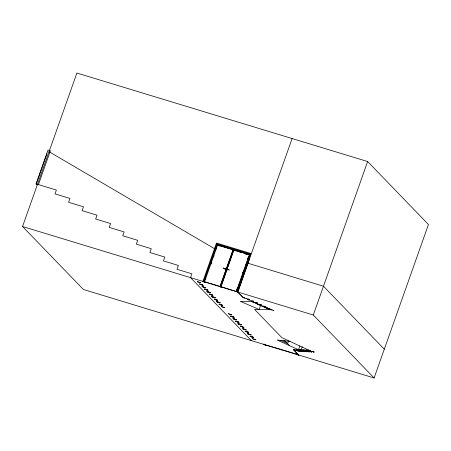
<?xml version="1.0" encoding="UTF-8"?>
<svg xmlns="http://www.w3.org/2000/svg" width="451" height="451" viewBox="0 0 451 451"><rect width="100%" height="100%" fill="white"/><g stroke="black" fill="none" stroke-linecap="round" stroke-linejoin="round"><path stroke-width="0.68" d="M243.546 297.632L243.878 297.542M247.746 299.402L247.898 299.712M249.538 299.537L248.918 299.588M253.49 301.499L253.073 301.054M253.642 301.482L253.344 301.189M268.633 308.766L267.973 308.805L268.886 309.307M224.801 268.83L225.134 268.446M225.026 268.954L225.015 268.706M225.399 268.897L225.094 268.633M225.585 268.824L225.252 269.208M227.738 269.67L228.144 269.681M298.652 349.818L299.323 349.841M299.881 351.492L297.976 351.064M301.026 349.92L301.386 349.875M304.267 351.741L304.532 351.594M245.801 254.122L246.054 254.133M249.318 259.404L237.807 292.028L243.072 297.508L237.344 291.628L236.696 291.431L249.972 253.952L216.903 243.884L203.626 281.362L204.421 282.185L203.773 281.988L202.984 281.165L216.486 243.027L250.852 253.49L237.344 291.628M37.117 184.966L36.057 183.873L48.043 150.014L50.427 150.735L38.436 184.594M36.48 183.41L47.017 153.661M22.55 226.503L76.895 73.028L367.627 161.531L428.45 224.502L374.104 377.972L83.362 289.463L22.55 226.503L313.287 315.007L374.104 377.972M200.774 282.777L197.408 281.638M203.209 285.297L199.596 283.904M199.838 284.158L203.164 285.415M205.639 287.811L202.025 286.424M203.886 281.627L217.156 244.149L216.903 243.884M202.273 286.678L205.6 287.935M205.228 279.738L205.853 277.906L205.166 279.654M211.474 262.657L210.623 264.331M216.108 248.946L216.728 247.187L216.012 248.963M213.616 257.042L214.078 255.734M207.826 290.078L204.461 288.944M208.074 290.331L204.703 289.198M210.262 292.598L206.891 291.464M210.504 292.851L207.139 291.718M212.692 295.117L209.326 293.979M212.94 295.371L209.574 294.238M215.127 297.637L211.761 296.499M215.375 297.891L212.004 296.758M217.562 300.152L214.191 299.019M217.805 300.411L214.439 299.278M221.018 286.875L233.798 249.972L249.347 254.674L236.29 291.493M219.992 302.672L216.627 301.539M220.24 302.931L216.875 301.792M222.428 305.192L219.062 304.059M222.676 305.445L219.304 304.312M224.863 307.712L221.492 306.579M236.882 289.345L237.609 287.569L237.012 289.412M248.484 256.856L247.836 258.677L248.563 256.935M231.758 314.854L228.392 313.721M238.393 286.357L238.855 285.049M246.049 264.737L246.511 263.429M238.117 288.403L242.074 277.23M243.01 274.597L245.102 268.678M245.801 266.71L248.828 258.158M237.773 292.017L292.118 138.547M233.945 317.121L230.579 315.988M234.193 317.374L230.822 316.241M236.38 319.641L233.009 318.502M236.623 319.894L233.257 318.761M238.81 322.155L235.445 321.022M239.058 322.414L235.693 321.281M241.246 324.675L237.874 323.542M241.494 324.934L238.122 323.795M243.923 327.449L240.31 326.062M240.558 326.315L243.884 327.573M246.359 329.969L242.745 328.582M242.988 328.835L246.314 330.093M248.546 332.235L245.175 331.102M248.789 332.488L245.423 331.355M250.976 334.755L247.61 333.622M251.224 335.008L247.858 333.875M260.785 304.882L259.156 309.487L240.298 301.347L251.996 301.572L269.833 309.696L254.556 309.397L281.802 337.607L308.997 350.235L298.517 349.739L277.145 340.009L289.987 341.407M253.411 337.275L250.046 336.136M253.659 337.528L250.288 336.395M255.847 339.795L252.475 338.656M264.94 344.835L281.396 349.531L281.824 349.976L280.691 349.316M288.499 341.046L287.597 343.606L280.68 340.398M298.517 349.739L299.876 345.9M297.344 354.7L297.175 354.373M313.287 315.007L367.638 161.537M301.138 349.863L302.271 346.667M225.015 268.785L225.325 268.666M228.302 269.766L227.885 270.053M229.497 270.217L229.463 269.737M227.986 269.546L227.654 269.687L227.98 269.873M227.744 269.286L228.082 269.281M227.868 269.275L227.575 269.867M243.67 297.536L243.816 297.846M246.201 298.607L249.02 299.188M251.827 301.262L251.974 301.578M254.832 302.288L254.358 302.333M258.643 304.205L260.915 304.639M264.263 306.86C263.469 307.17 266.355 308.163 267.065 307.875M268.61 308.755L269.918 308.924M308.287 350.145L310.807 351.442M242.424 274.045L243.004 272.094M254.792 302.271L256.833 302.773M254.601 302.356L254.071 302.294M257.363 303.354L257.718 303.343L257.42 303.049M257.606 303.376L256.078 303.117M259.945 305.186L261.681 305.237M266.592 307.926L267.556 307.926M271.107 309.73L271.637 309.786M270.036 309.674L271.35 309.747M308.247 350.128L311.455 351.323M303.76 349.97L303.5 350.117M296.375 349.626L297.327 349.852M311.427 351.318L314.155 352.175L313.823 351.865M313.8 352.158L314.026 352M311.652 352.09L311.077 351.972M243.85 297.53L244.51 297.66M246.229 298.618L244.064 297.981M247.926 299.391L248.242 299.447M249.234 299.644L248.219 299.436M252.002 301.257L252.318 301.313M253 301.448L253.315 301.505M258.147 304.154L258.462 304.211M261.152 305.18L261.439 305.22M263.164 306.003L264.607 306.359M262.544 306.077L259.906 305.175M264.235 306.849L265.763 306.894M267.24 307.87L269.969 308.867M270.38 309.747L270.668 309.786M225.212 268.407L225.607 268.745M227.952 269.241L228.341 269.58M252.295 301.296L253.022 301.465M254.093 302.305L252.943 301.995M258.169 304.171L256.021 303.433M271.615 309.775L271.981 309.865M273.052 310.705L273.915 310.626M245.632 253.874L246.539 254.138L245.254 253.744M306.449 350.145L305.874 350.218M303.726 349.959L306.099 350.799M301.353 349.858L302.074 350.055M309.048 351.96L308.326 351.757M306.674 351.859L304.307 351.013M303.957 351.667L304.301 351.757M294.227 349.553L294.576 349.643M301.928 351.656L301.2 351.459M257.425 303.985L257.814 304.092M271.97 309.854L273.763 310.508M270.048 309.685L268.869 309.307M242.373 273.994L243.23 272.325M223.859 268.024C223.087 267.432 222.709 268.537 223.724 268.435M306.421 350.128L311.105 351.983M299.301 349.829L303.98 351.684M294.548 349.626L294.954 349.75M36.057 183.873L56.364 190.051L55.005 193.891L69.916 198.429L68.558 202.268L83.474 206.806L82.116 210.645L97.027 215.183L95.668 219.023L110.585 223.561L109.227 227.4L124.143 231.938L122.779 235.772L137.696 240.315L136.337 244.149L151.254 248.693L149.895 252.526L164.807 257.07L163.448 260.904L178.365 265.447L177.006 269.281L191.917 273.825L190.564 277.647L251.387 340.618M36.249 184.07L37.439 184.431M217.156 244.149L250.226 254.217M221.559 245.806L229.503 248.225M238.077 250.835L240.067 251.438M244.036 252.645L248.67 254.06M222.991 246.314L224.976 246.922M240.834 251.748L245.468 253.158M246.793 253.563L248.777 254.167M217.579 245.034L233.099 249.758L220.071 286.554L220.5 286.999L221.204 287.214L220.77 286.768L233.838 249.955L249.318 254.697M218.65 245.648L219.941 246.037M234.915 250.598L236.206 250.993M239.436 251.974L240.733 252.368M247.965 263.243L323.48 286.233L384.291 349.198M211.322 262.578L210.848 264.416M202.984 281.165L203.626 281.362M204.591 281.717L220.105 286.441L233.099 249.758L217.568 245L204.529 281.824L204.963 282.27L204.314 282.072M220.81 286.656L236.538 291.6M237.384 292.141L236.307 291.498M238.139 292.445L236.696 291.431M197.363 281.762L200.582 282.743M199.551 284.029L202.77 285.004M201.986 286.543L205.199 287.524M204.416 289.063L207.635 290.044M204.664 289.322L207.883 290.297M206.851 291.583L210.07 292.564M207.094 291.836L210.313 292.817M209.281 294.103L212.5 295.084M209.529 294.356L212.748 295.337M211.716 296.623L214.935 297.604M211.964 296.876L215.183 297.857M214.152 299.143L217.371 300.118M214.394 299.396L217.613 300.377M216.581 301.663L219.8 302.638M216.83 301.916L220.049 302.897M219.017 304.177L222.236 305.158M219.265 304.436L222.484 305.417M221.452 306.697L224.666 307.678M228.347 313.84L231.566 314.821M230.534 316.106L233.753 317.087M230.782 316.36L234.001 317.341M232.97 318.626L236.189 319.607M233.212 318.88L236.431 319.86M235.399 321.146L238.618 322.127M235.647 321.4L238.867 322.38M237.835 323.666L241.054 324.641M238.083 323.919L241.296 324.9M240.265 326.18L243.484 327.161M242.7 328.7L245.919 329.681M245.135 331.22L248.354 332.201M245.378 331.479L248.597 332.455M247.565 333.74L250.784 334.721M247.813 333.994L251.032 334.975M250.001 336.26L253.22 337.241M250.249 336.514L253.468 337.495M252.436 338.78L255.655 339.761M298.122 354.542L297.474 354.351L298.912 355.365L293.28 349.491L298.184 354.565M264.511 344.389L265.588 345.032M282.303 349.846L297.575 354.458M298.01 354.903L296.933 354.26M307.909 351.622L308.343 351.774M302.063 350.044L303.348 350.523M297.31 349.841L298.974 350.495M300.783 351.318L301.217 351.47M294.937 349.739L296.222 350.224M252.949 301.99L251.94 301.572M264.602 306.364L265.335 306.646M260.729 305.581L261.106 305.716M312.323 351.205L313.558 351.718M309.854 351.56L310.282 351.724M307.475 351.464L307.915 351.628M303.264 350.968L300.98 349.903M300.016 350.545L302.294 351.611M300.789 351.329L298.945 350.489M295.704 350.506L294.17 349.835M312.757 351.374L313.169 351.543M310.046 350.658L310.457 350.827M309.11 351.673L305.834 350.207M307.052 351.29L307.481 351.459M303.258 350.968L304.059 351.312M299.594 350.371L300.022 350.54M297.981 351.058L297.181 350.715M253.101 301.054L248.14 299.842M256.822 302.773L257.177 302.92M260.898 304.639L261.721 305.039M264.974 306.5L265.797 306.905M264.472 307.3L264.81 307.441M310.79 351.442L311.793 352.011M309.082 351.222L309.448 351.391M308.416 351.34L308.783 351.509M307.069 351.29L306.071 350.793M306.432 351.414L303.67 350.241M303.331 350.523L304.329 351.019M299.222 350.196L299.611 350.371M299.312 351.115L296.843 350.094M296.206 350.224L297.209 350.72M283.842 340.742L285.63 341.57M257.155 302.914L257.453 303.055M248.997 299.188L249.296 299.329M247.864 299.706L248.163 299.847M243.788 297.84L244.087 297.981M313.53 351.712L313.862 351.876M306.077 350.348L306.37 350.506M306.409 351.408L306.736 351.577M304.03 351.312L304.572 351.611M299.244 350.202L298.709 349.903M299.284 351.109L299.611 351.273M296.544 349.937L296.871 350.1M49.041 151.694L214.992 248.958M249.268 299.323L249.578 299.549M309.076 351.667L309.42 351.91M224.976 269.185L224.773 268.802M284.942 340.86L289.598 345.68M264.404 344.282L263.756 344.085L265.199 345.1L264.404 344.282"/></g></svg>
